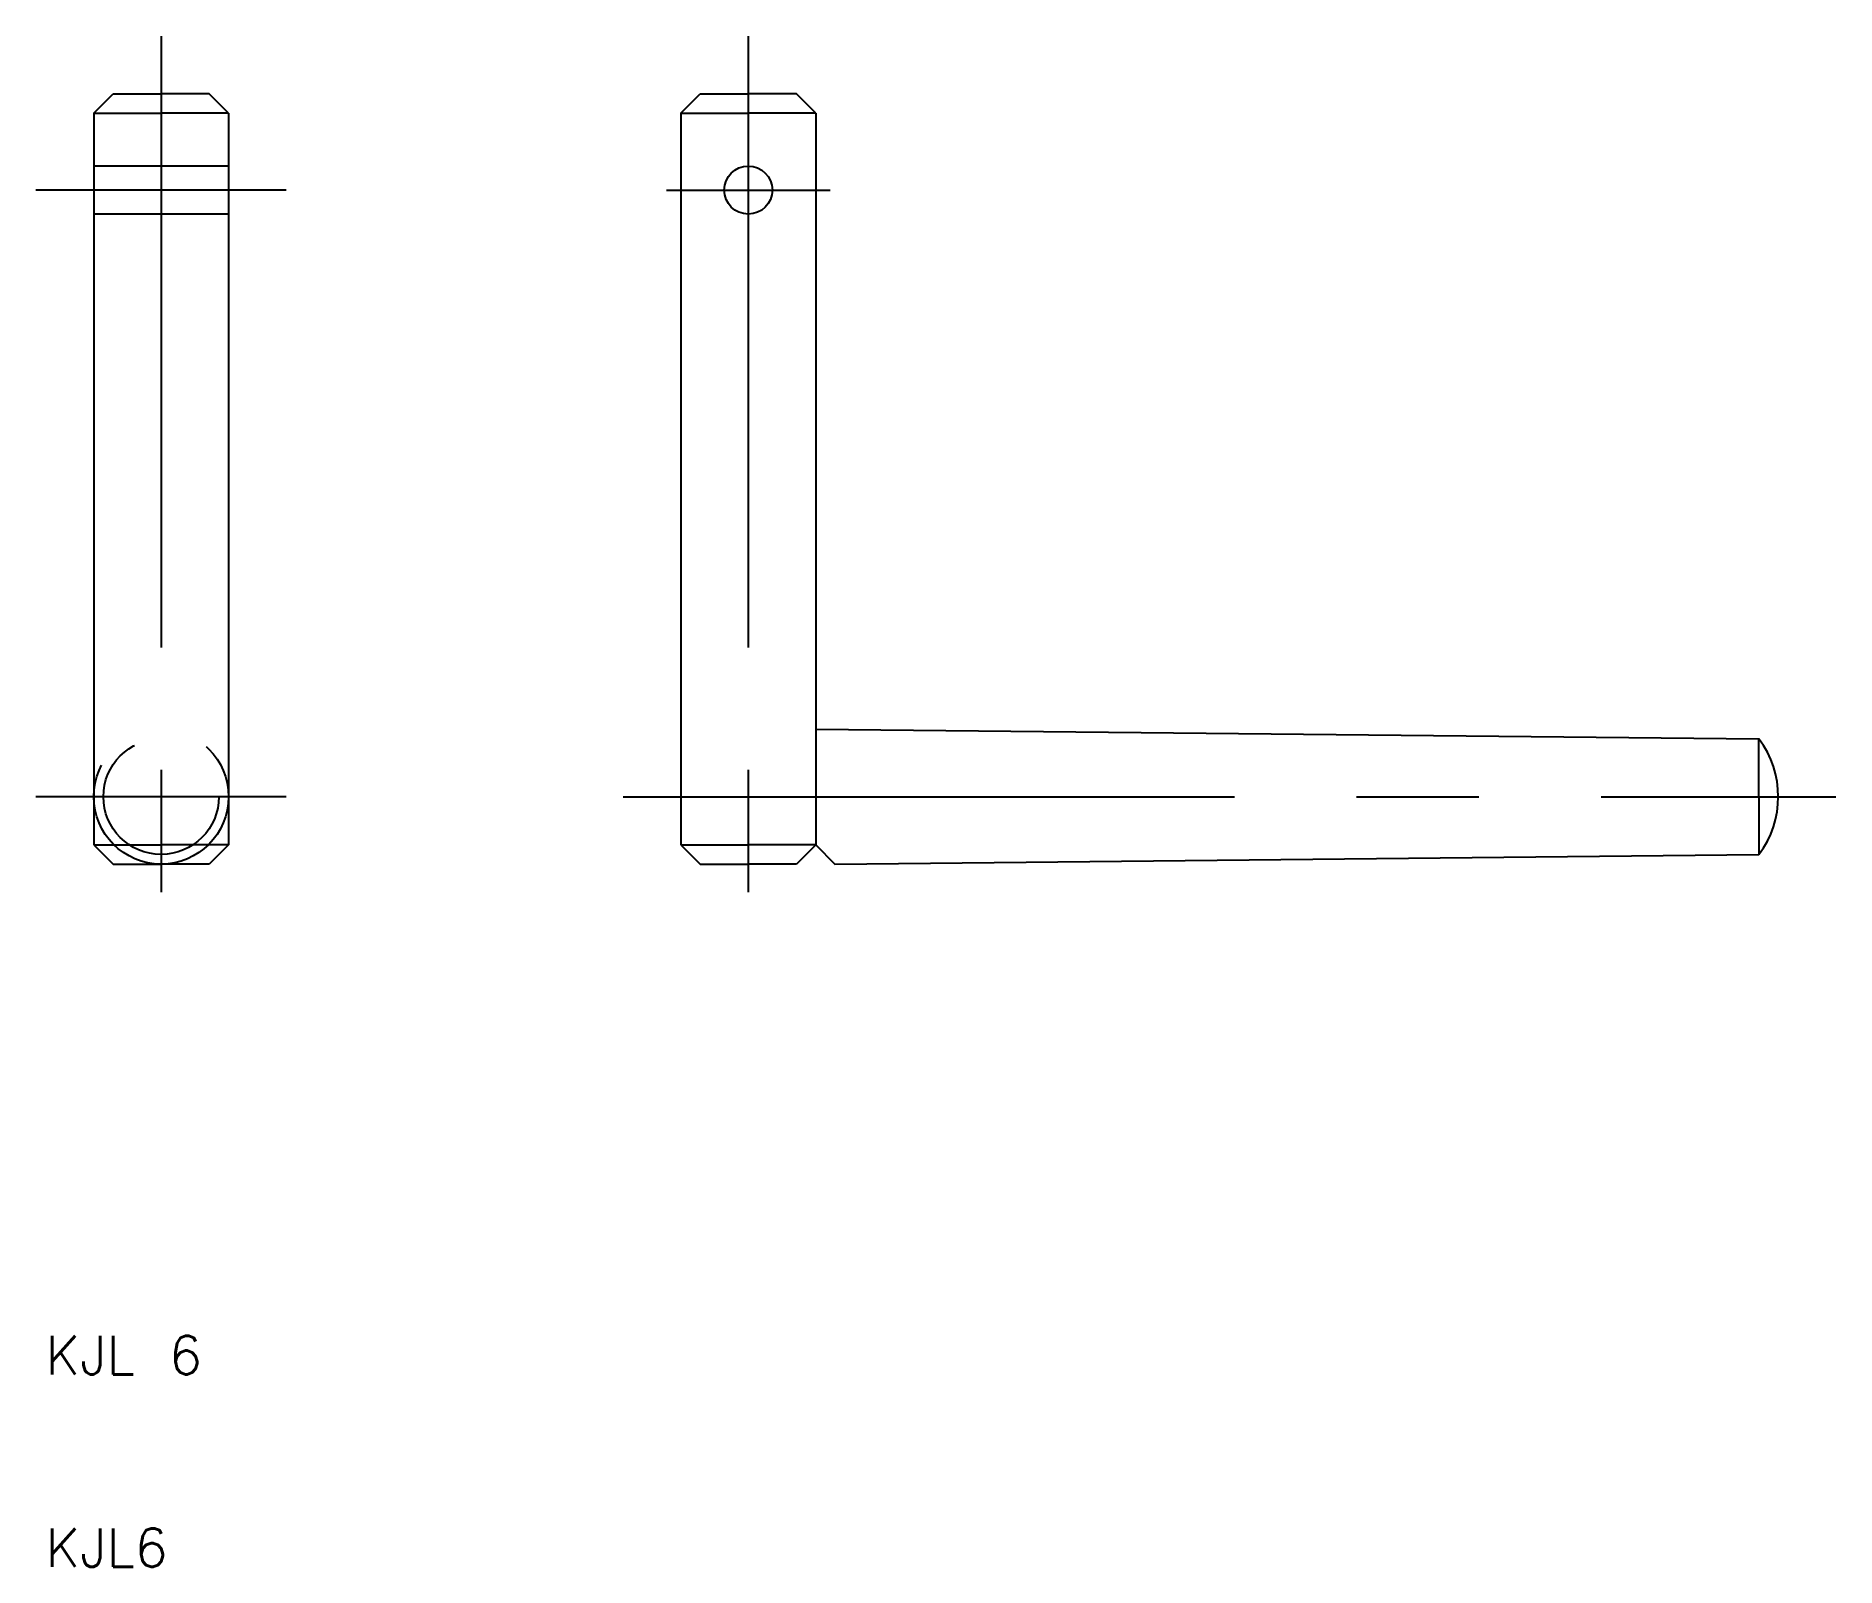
# Model space of a CAD drawing. Extents: x 9.5 to 103, y 10 to 89.5.
import ezdxf

# ---------------------------------------------------------------- set-up
doc = ezdxf.new("R2010")
doc.units = 0
doc.linetypes.add('CENTER', pattern=[50.8, 31.75, -6.35, 6.35, -6.35])
doc.linetypes.add('DASHED', pattern=[19.05, 12.7, -6.35])
doc.layers.get('0').update_dxf_attribs({"linetype": 'CONTINUOUS'})
doc.layers.add('CENTER', color=1, linetype='CENTER')
doc.styles.get("Standard").update_dxf_attribs({"font": 'txt.shx'})

msp = doc.modelspace()

# ---------------------------------------------------------------- linework, layer by layer
for p, q in [((12.5, 85.5), (13.5, 86.5)), ((13.5, 86.5), (16, 86.5)), ((18.5, 86.5), (16, 86.5)), ((19.5, 85.5), (18.5, 86.5)), ((43, 85.5), (44, 86.5)), ((44, 86.5), (46.5, 86.5)), ((49, 86.5), (46.5, 86.5)), ((50, 85.5), (49, 86.5)), ((12.5, 85.5), (12.5, 47.5)), ((12.5, 85.5), (16, 85.5)), ((19.5, 85.5), (16, 85.5)), ((19.5, 85.5), (19.5, 47.5)), ((43, 85.5), (43, 47.5)), ((43, 85.5), (46.5, 85.5)), ((50, 85.5), (46.5, 85.5)), ((50, 85.5), (50, 53.5)), ((50, 53.5), (50, 47.5)), ((50, 53.5), (99, 53)), ((99, 50), (99, 53)), ((99, 50), (99, 47)), ((12.5, 47.5), (16, 47.5)), ((12.5, 47.5), (13.5, 46.5)), ((19.5, 47.5), (16, 47.5)), ((19.5, 47.5), (18.5, 46.5)), ((43, 47.5), (44, 46.5)), ((43, 47.5), (46.5, 47.5)), ((50, 47.5), (46.5, 47.5)), ((50, 47.5), (49, 46.5)), ((50, 47.5), (51, 46.5)), ((51, 46.5), (99, 47)), ((13.5, 46.5), (16, 46.5)), ((18.5, 46.5), (16, 46.5)), ((44, 46.5), (46.5, 46.5)), ((49, 46.5), (46.5, 46.5))]:
    msp.add_line(p, q)
at = {"color": 3, "linetype": 'DASHED'}
for p, q in [((19.5, 82.75), (12.5, 82.75)), ((19.5, 80.25), (12.5, 80.25))]:
    msp.add_line(p, q, dxfattribs=at)
msp.add_circle((46.5, 81.5), 1.25)
for radius in [3.5, 3]:
    msp.add_circle((16, 50), radius, dxfattribs=at)
msp.add_arc((95, 50), 5, 323.1301, 36.8699)
at = {"layer": 'CENTER'}
for p, q in [((16, 89.5), (16, 43.5)), ((46.5, 89.5), (46.5, 43.5)), ((22.5, 81.5), (9.5, 81.5)), ((42.25, 81.5), (50.75, 81.5)), ((22.5, 50), (9.5, 50)), ((40, 50), (103, 50))]:
    msp.add_line(p, q, dxfattribs=at)

# ---------------------------------------------------------------- texts
for s, p in [('KJL 6', (10, 20)), ('KJL6', (10, 10))]:
    msp.add_text(s, height=2).set_placement(p)

doc.saveas('drawing.dxf')
